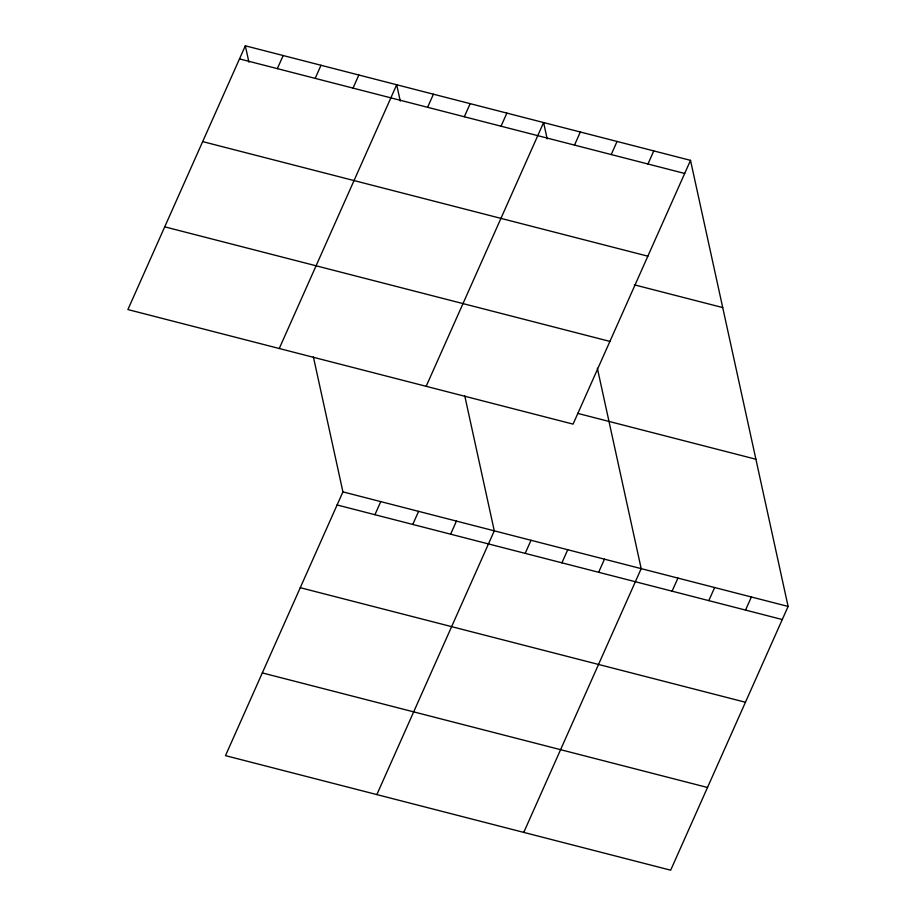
<?xml version="1.0" encoding="UTF-8"?>
<svg xmlns="http://www.w3.org/2000/svg" width="916" height="916" viewBox="0 0 916 916"><rect width="100%" height="100%" fill="white"/><g stroke="black" fill="none" stroke-linecap="round" stroke-linejoin="round"><path stroke-width="1.37" d="M245.328 45.8L127.897 309.562L573.072 424.119L690.515 160.357L245.328 45.8L248.912 62.151M277.342 68.631L283.17 55.532M315.184 78.375L321.012 65.276M353.026 88.108L358.854 75.009M279.254 348.515L396.697 84.753L400.269 101.103M427.589 107.298L433.417 94.199M464.32 116.756L470.148 103.657M501.041 126.202L506.88 113.103M313.398 356.942L342.928 491.881L225.485 755.643L670.672 870.2L788.103 606.438L690.515 160.357M426.169 386.312L543.6 122.561L547.184 138.911M374.93 514.712L380.758 501.613M574.504 145.106L580.332 132.007M412.772 524.444L418.601 511.357M611.224 154.552L617.052 141.465M450.615 534.188L456.443 521.09M647.956 164.01L653.784 150.911M376.854 794.584L494.285 530.833L464.767 395.895M525.177 553.379L531.017 540.28M561.909 562.825L567.737 549.726M598.64 572.282L604.468 559.184M523.757 832.392L641.189 568.63L597.347 368.209M672.092 591.186L677.92 578.088M708.812 600.633L714.652 587.534M745.544 610.079L751.372 596.992M239.5 58.899L684.676 173.456M202.676 141.614L647.852 256.182M634.296 284.819L722.713 307.57M164.731 226.836L609.907 341.405M577.698 413.379L755.895 459.237M342.928 491.881L788.103 606.438M337.088 504.968L782.275 619.537M300.265 587.694L745.441 702.251M262.32 672.917L707.495 787.485"/></g></svg>
